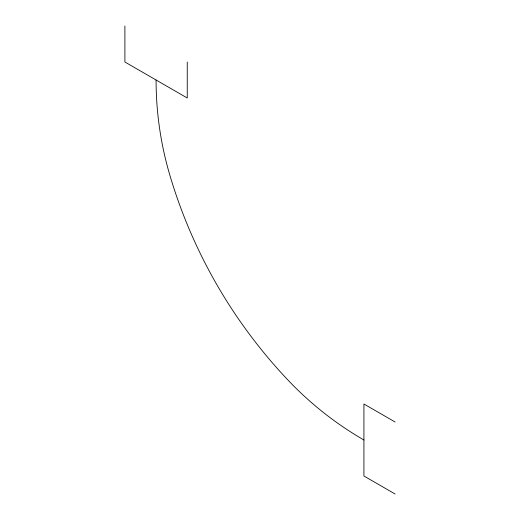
<?xml version="1.0" encoding="UTF-8"?>
<svg xmlns="http://www.w3.org/2000/svg" width="520" height="520" viewBox="0 0 520 520"><rect width="100%" height="100%" fill="white"/><g stroke="black" fill="none" stroke-linecap="round" stroke-linejoin="round"><path stroke-width="0.78" d="M395.103 422L363.922 404.001L363.922 476.001L395.103 494M187.252 61.997L187.252 98.001L124.898 61.997L124.898 26M363.922 439.998A335.894 335.894 0 0 1 288.015 380.107A507.442 507.442 0 0 1 169.994 175.682A335.894 335.894 0 0 1 156.078 80.002"/></g></svg>
